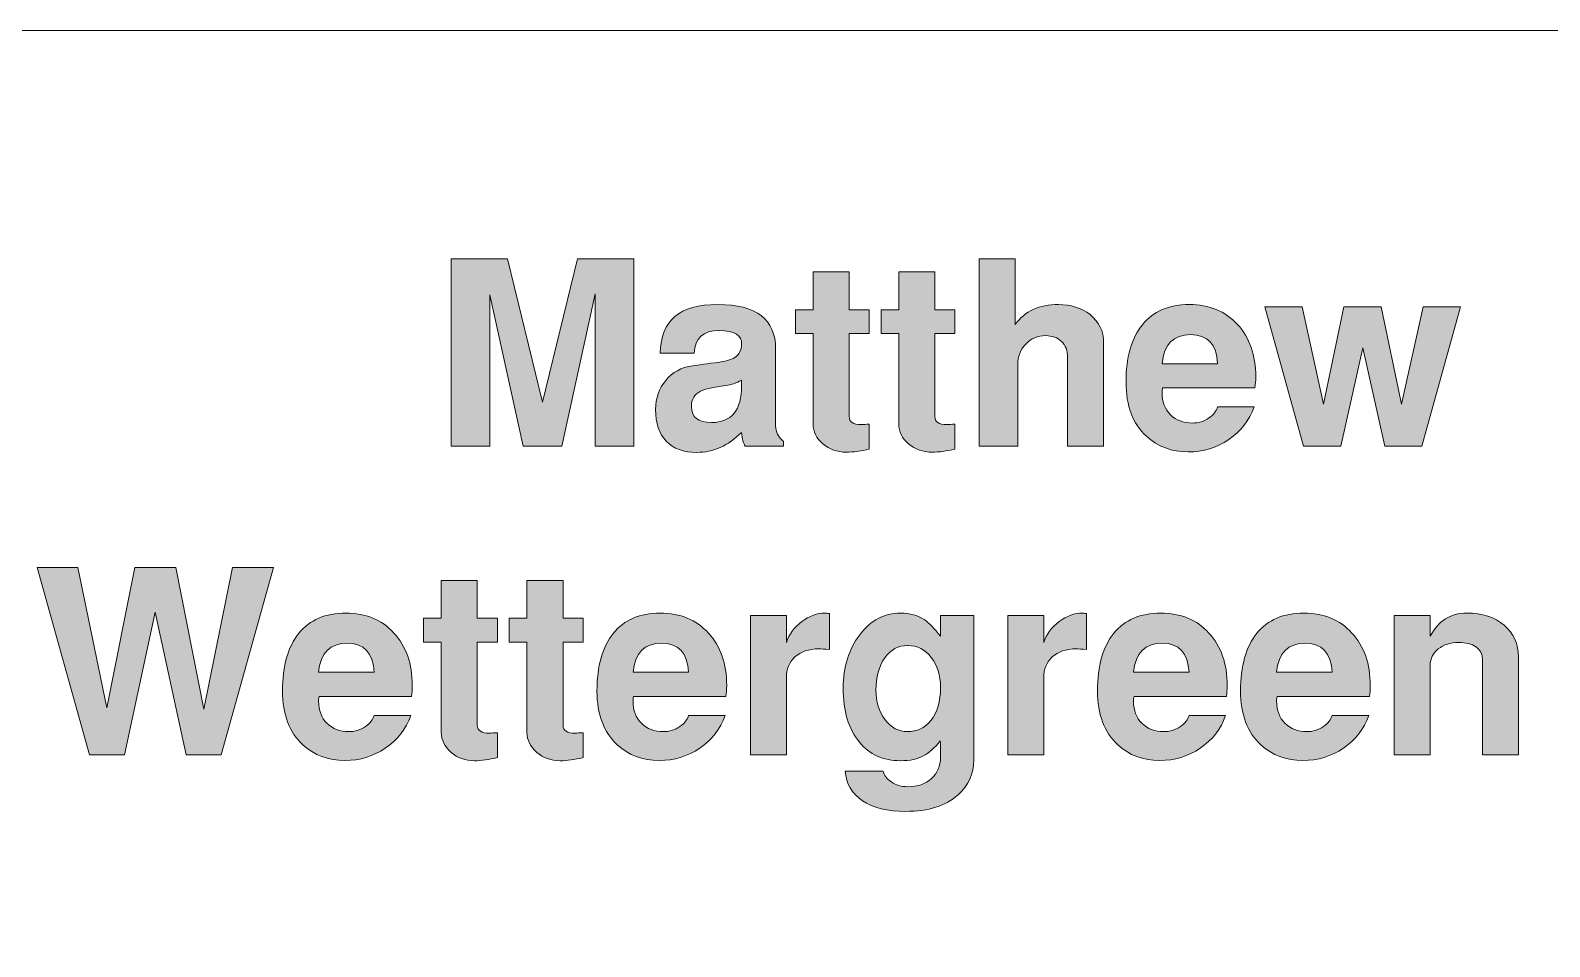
# Model space of a CAD drawing. Header units: inches. Extents: x 0.97 to 4.81, y -5.05 to -0.68.
# Drawn here: x 1.76 to 2.744, y -3.532 to -2.938 of the extents above; entities that cross this region are included whole.
import ezdxf

# ---------------------------------------------------------------- set-up
doc = ezdxf.new("R2010")
doc.units = ezdxf.units.IN
doc.header["$MEASUREMENT"] = 0
doc.layers.add('Layer 1', color=7, linetype='Continuous')

# ---------------------------------------------------------------- blocks, each defined once
blk = doc.blocks.new('block 12')
at = {"layer": 'Layer 1', "color": 7, "lineweight": 5, "true_color": 0xffffff}
blk.add_lwpolyline([(3.54949, -2.9378), (0.96949, -2.9378), (0.96949, -5.04891), (3.54949, -5.04891)], dxfattribs=at)
blk = doc.blocks.new('block 11')
at = {"layer": 'Layer 1'}
blk.add_blockref('block 12', (0, 0), dxfattribs=at)
blk = doc.blocks.new('block 17')
at = {"layer": 'Layer 1', "true_color": 0xed1f24}
h = blk.add_hatch(color=240, dxfattribs=at)
h.dxf.hatch_style = 2
h.paths.add_polyline_path([(2.15114, -3.20732), (2.12614, -3.20732), (2.12614, -3.10865), (2.10447, -3.20732), (2.07947, -3.20732), (2.0578, -3.10915), (2.0578, -3.20732), (2.0328, -3.20732), (2.0328, -3.08582), (2.06938, -3.08582), (2.09196, -3.17883), (2.11477, -3.08582), (2.15114, -3.08582)])
h = blk.add_hatch(color=240, dxfattribs=at)
h.dxf.hatch_style = 2
edge = h.paths.add_edge_path()
edge.add_spline(control_points=[(2.45546, -3.20732), (2.45546, -3.20732), (2.43213, -3.20732), (2.43213, -3.20732), (2.43213, -3.20732), (2.43213, -3.14969), (2.43213, -3.14969), (2.43213, -3.14534), (2.4308, -3.14191), (2.42813, -3.13941), (2.42546, -3.1369), (2.42207, -3.13565), (2.41796, -3.13565), (2.41274, -3.13565), (2.40841, -3.13746), (2.40497, -3.14108), (2.40152, -3.1447), (2.3998, -3.14924), (2.3998, -3.1547), (2.3998, -3.1547), (2.3998, -3.20732), (2.3998, -3.20732), (2.3998, -3.20732), (2.3748, -3.20732), (2.3748, -3.20732), (2.3748, -3.20732), (2.3748, -3.08582), (2.3748, -3.08582), (2.3748, -3.08582), (2.39813, -3.08582), (2.39813, -3.08582), (2.39813, -3.08582), (2.39813, -3.12832), (2.39813, -3.12832), (2.40447, -3.11976), (2.4138, -3.11549), (2.42613, -3.11549), (2.43424, -3.11549), (2.44107, -3.11765), (2.44663, -3.12198), (2.45252, -3.12665), (2.45546, -3.13276), (2.45546, -3.14031), (2.45546, -3.14031), (2.45546, -3.20732), (2.45546, -3.20732)], knot_values=[0, 0, 0, 0, 1, 1, 1, 2, 2, 2, 3, 3, 3, 4, 4, 4, 5, 5, 5, 6, 6, 6, 7, 7, 7, 8, 8, 8, 9, 9, 9, 10, 10, 10, 11, 11, 11, 12, 12, 12, 13, 13, 13, 14, 14, 14, 15, 15, 15, 15], degree=3, periodic=1)
h = blk.add_hatch(color=240, dxfattribs=at)
h.dxf.hatch_style = 2
edge = h.paths.add_edge_path()
edge.add_spline(control_points=[(2.30364, -3.20915), (2.29819, -3.21048), (2.29325, -3.21115), (2.2888, -3.21115), (2.28291, -3.21115), (2.27786, -3.20934), (2.27363, -3.20574), (2.26941, -3.20212), (2.2673, -3.19781), (2.2673, -3.19282), (2.2673, -3.19282), (2.2673, -3.13432), (2.2673, -3.13432), (2.2673, -3.13432), (2.25581, -3.13432), (2.25581, -3.13432), (2.25581, -3.13432), (2.25581, -3.11882), (2.25581, -3.11882), (2.25581, -3.11882), (2.2673, -3.11882), (2.2673, -3.11882), (2.2673, -3.11882), (2.2673, -3.09431), (2.2673, -3.09431), (2.2673, -3.09431), (2.29064, -3.09431), (2.29064, -3.09431), (2.29064, -3.09431), (2.29064, -3.11882), (2.29064, -3.11882), (2.29064, -3.11882), (2.30364, -3.11882), (2.30364, -3.11882), (2.30364, -3.11882), (2.30364, -3.13432), (2.30364, -3.13432), (2.30364, -3.13432), (2.29064, -3.13432), (2.29064, -3.13432), (2.29064, -3.13432), (2.29064, -3.18815), (2.29064, -3.18815), (2.29064, -3.1916), (2.29325, -3.19332), (2.29847, -3.19332), (2.29969, -3.1932), (2.30141, -3.19309), (2.30364, -3.19298), (2.30364, -3.19298), (2.30364, -3.20915), (2.30364, -3.20915)], knot_values=[0, 0, 0, 0, 1, 1, 1, 2, 2, 2, 3, 3, 3, 4, 4, 4, 5, 5, 5, 6, 6, 6, 7, 7, 7, 8, 8, 8, 9, 9, 9, 10, 10, 10, 11, 11, 11, 12, 12, 12, 13, 13, 13, 14, 14, 14, 15, 15, 15, 16, 16, 16, 17, 17, 17, 17], degree=3, periodic=1)
h = blk.add_hatch(color=240, dxfattribs=at)
h.dxf.hatch_style = 2
edge = h.paths.add_edge_path()
edge.add_spline(control_points=[(2.35913, -3.20915), (2.35369, -3.21048), (2.34874, -3.21115), (2.3443, -3.21115), (2.33841, -3.21115), (2.33335, -3.20934), (2.32913, -3.20574), (2.3249, -3.20212), (2.32279, -3.19781), (2.32279, -3.19282), (2.32279, -3.19282), (2.32279, -3.13432), (2.32279, -3.13432), (2.32279, -3.13432), (2.3113, -3.13432), (2.3113, -3.13432), (2.3113, -3.13432), (2.3113, -3.11882), (2.3113, -3.11882), (2.3113, -3.11882), (2.32279, -3.11882), (2.32279, -3.11882), (2.32279, -3.11882), (2.32279, -3.09431), (2.32279, -3.09431), (2.32279, -3.09431), (2.34613, -3.09431), (2.34613, -3.09431), (2.34613, -3.09431), (2.34613, -3.11882), (2.34613, -3.11882), (2.34613, -3.11882), (2.35913, -3.11882), (2.35913, -3.11882), (2.35913, -3.11882), (2.35913, -3.13432), (2.35913, -3.13432), (2.35913, -3.13432), (2.34613, -3.13432), (2.34613, -3.13432), (2.34613, -3.13432), (2.34613, -3.18815), (2.34613, -3.18815), (2.34613, -3.1916), (2.34874, -3.19332), (2.35396, -3.19332), (2.35518, -3.1932), (2.35691, -3.19309), (2.35913, -3.19298), (2.35913, -3.19298), (2.35913, -3.20915), (2.35913, -3.20915)], knot_values=[0, 0, 0, 0, 1, 1, 1, 2, 2, 2, 3, 3, 3, 4, 4, 4, 5, 5, 5, 6, 6, 6, 7, 7, 7, 8, 8, 8, 9, 9, 9, 10, 10, 10, 11, 11, 11, 12, 12, 12, 13, 13, 13, 14, 14, 14, 15, 15, 15, 16, 16, 16, 17, 17, 17, 17], degree=3, periodic=1)
h = blk.add_hatch(color=240, dxfattribs=at)
h.dxf.hatch_style = 2
edge = h.paths.add_edge_path()
edge.add_spline(control_points=[(2.24814, -3.20732), (2.24814, -3.20732), (2.22331, -3.20732), (2.22331, -3.20732), (2.2222, -3.20554), (2.22136, -3.2026), (2.2208, -3.19848), (2.21225, -3.20704), (2.20264, -3.21132), (2.19197, -3.21132), (2.1833, -3.21132), (2.17669, -3.2089), (2.17214, -3.20407), (2.16758, -3.19923), (2.1653, -3.19238), (2.1653, -3.18349), (2.1653, -3.17615), (2.16747, -3.16987), (2.17181, -3.16465), (2.17614, -3.15943), (2.18197, -3.15626), (2.1893, -3.15515), (2.19275, -3.1547), (2.19858, -3.15393), (2.20681, -3.15282), (2.21169, -3.15204), (2.21522, -3.15084), (2.21739, -3.14923), (2.21956, -3.14762), (2.22074, -3.14504), (2.22097, -3.14148), (2.22131, -3.13538), (2.21647, -3.13232), (2.20647, -3.13232), (2.19602, -3.13232), (2.19064, -3.13721), (2.19031, -3.14698), (2.19031, -3.14698), (2.16814, -3.14698), (2.16814, -3.14698), (2.16858, -3.13632), (2.17177, -3.1284), (2.17772, -3.12323), (2.18366, -3.11807), (2.19297, -3.11549), (2.20564, -3.11549), (2.23052, -3.11549), (2.24297, -3.12509), (2.24297, -3.14431), (2.24297, -3.14431), (2.24297, -3.19415), (2.24297, -3.19415), (2.24297, -3.19804), (2.24469, -3.20143), (2.24814, -3.20432), (2.24814, -3.20432), (2.24814, -3.20732), (2.24814, -3.20732)], knot_values=[0, 0, 0, 0, 1, 1, 1, 2, 2, 2, 3, 3, 3, 4, 4, 4, 5, 5, 5, 6, 6, 6, 7, 7, 7, 8, 8, 8, 9, 9, 9, 10, 10, 10, 11, 11, 11, 12, 12, 12, 13, 13, 13, 14, 14, 14, 15, 15, 15, 16, 16, 16, 17, 17, 17, 18, 18, 18, 19, 19, 19, 19], degree=3, periodic=1)
edge = h.paths.add_edge_path()
edge.add_spline(control_points=[(2.22097, -3.16798), (2.22097, -3.16798), (2.22097, -3.16448), (2.22097, -3.16448), (2.21762, -3.16638), (2.21421, -3.16754), (2.21075, -3.16798), (2.2026, -3.16899), (2.19713, -3.17021), (2.19434, -3.17165), (2.19042, -3.17354), (2.18847, -3.17687), (2.18847, -3.18165), (2.18847, -3.18854), (2.19277, -3.19198), (2.20137, -3.19198), (2.21444, -3.19198), (2.22097, -3.18398), (2.22097, -3.16798)], knot_values=[0, 0, 0, 0, 1, 1, 1, 2, 2, 2, 3, 3, 3, 4, 4, 4, 5, 5, 5, 6, 6, 6, 6], degree=3, periodic=1)
h = blk.add_hatch(color=240, dxfattribs=at)
h.dxf.hatch_style = 2
edge = h.paths.add_edge_path()
edge.add_spline(control_points=[(2.55397, -3.16231), (2.55397, -3.16498), (2.5538, -3.16737), (2.55347, -3.16948), (2.55347, -3.16948), (2.49363, -3.16948), (2.49363, -3.16948), (2.49341, -3.17015), (2.4933, -3.1712), (2.4933, -3.17265), (2.4933, -3.17854), (2.49512, -3.18329), (2.49875, -3.1869), (2.50238, -3.19051), (2.50711, -3.19231), (2.51295, -3.19231), (2.51681, -3.19231), (2.52038, -3.19121), (2.52368, -3.18899), (2.52666, -3.18688), (2.52853, -3.18448), (2.5293, -3.18182), (2.5293, -3.18182), (2.55296, -3.18182), (2.55296, -3.18182), (2.54985, -3.19059), (2.54438, -3.19765), (2.53655, -3.20298), (2.52871, -3.20831), (2.51997, -3.21098), (2.5103, -3.21098), (2.49952, -3.21098), (2.49046, -3.20759), (2.48313, -3.20082), (2.47435, -3.19271), (2.46996, -3.1811), (2.46996, -3.16598), (2.46996, -3.14976), (2.47349, -3.13729), (2.48055, -3.12857), (2.4876, -3.11985), (2.49774, -3.11549), (2.51097, -3.11549), (2.52385, -3.11549), (2.53424, -3.11979), (2.54213, -3.1284), (2.55002, -3.13701), (2.55397, -3.14832), (2.55397, -3.16231)], knot_values=[0, 0, 0, 0, 1, 1, 1, 2, 2, 2, 3, 3, 3, 4, 4, 4, 5, 5, 5, 6, 6, 6, 7, 7, 7, 8, 8, 8, 9, 9, 9, 10, 10, 10, 11, 11, 11, 12, 12, 12, 13, 13, 13, 14, 14, 14, 15, 15, 15, 16, 16, 16, 16], degree=3, periodic=1)
edge = h.paths.add_edge_path()
edge.add_spline(control_points=[(2.5293, -3.15382), (2.52863, -3.14126), (2.52279, -3.13498), (2.51181, -3.13498), (2.5007, -3.13498), (2.49453, -3.14126), (2.4933, -3.15382), (2.4933, -3.15382), (2.5293, -3.15382), (2.5293, -3.15382)], knot_values=[0, 0, 0, 0, 1, 1, 1, 2, 2, 2, 3, 3, 3, 3], degree=3, periodic=1)
h = blk.add_hatch(color=240, dxfattribs=at)
h.dxf.hatch_style = 2
h.paths.add_polyline_path([(2.68663, -3.11698), (2.66148, -3.20732), (2.63749, -3.20732), (2.6233, -3.14351), (2.60898, -3.20732), (2.58497, -3.20732), (2.55979, -3.11698), (2.58396, -3.11698), (2.59796, -3.18015), (2.61112, -3.11698), (2.63529, -3.11698), (2.64846, -3.17999), (2.66246, -3.11698)])
h = blk.add_hatch(color=240, dxfattribs=at)
h.dxf.hatch_style = 2
h.paths.add_polyline_path([(1.91781, -3.28581), (1.8838, -3.40731), (1.86131, -3.40731), (1.8412, -3.31491), (1.82122, -3.40731), (1.79869, -3.40731), (1.76463, -3.28581), (1.79114, -3.28581), (1.80981, -3.37682), (1.82798, -3.28581), (1.85447, -3.28581), (1.87264, -3.37781), (1.8913, -3.28581)])
h = blk.add_hatch(color=240, dxfattribs=at)
h.dxf.hatch_style = 2
edge = h.paths.add_edge_path()
edge.add_spline(control_points=[(2.06281, -3.40915), (2.05736, -3.41048), (2.05242, -3.41115), (2.04797, -3.41115), (2.04208, -3.41115), (2.03703, -3.40934), (2.0328, -3.40573), (2.02858, -3.40212), (2.02647, -3.39781), (2.02647, -3.39282), (2.02647, -3.39282), (2.02647, -3.33432), (2.02647, -3.33432), (2.02647, -3.33432), (2.01497, -3.33432), (2.01497, -3.33432), (2.01497, -3.33432), (2.01497, -3.31881), (2.01497, -3.31881), (2.01497, -3.31881), (2.02647, -3.31881), (2.02647, -3.31881), (2.02647, -3.31881), (2.02647, -3.29431), (2.02647, -3.29431), (2.02647, -3.29431), (2.0498, -3.29431), (2.0498, -3.29431), (2.0498, -3.29431), (2.0498, -3.31881), (2.0498, -3.31881), (2.0498, -3.31881), (2.06281, -3.31881), (2.06281, -3.31881), (2.06281, -3.31881), (2.06281, -3.33432), (2.06281, -3.33432), (2.06281, -3.33432), (2.0498, -3.33432), (2.0498, -3.33432), (2.0498, -3.33432), (2.0498, -3.38815), (2.0498, -3.38815), (2.0498, -3.39159), (2.05242, -3.39332), (2.05764, -3.39332), (2.05886, -3.3932), (2.06058, -3.39309), (2.06281, -3.39298), (2.06281, -3.39298), (2.06281, -3.40915), (2.06281, -3.40915)], knot_values=[0, 0, 0, 0, 1, 1, 1, 2, 2, 2, 3, 3, 3, 4, 4, 4, 5, 5, 5, 6, 6, 6, 7, 7, 7, 8, 8, 8, 9, 9, 9, 10, 10, 10, 11, 11, 11, 12, 12, 12, 13, 13, 13, 14, 14, 14, 15, 15, 15, 16, 16, 16, 17, 17, 17, 17], degree=3, periodic=1)
h = blk.add_hatch(color=240, dxfattribs=at)
h.dxf.hatch_style = 2
edge = h.paths.add_edge_path()
edge.add_spline(control_points=[(2.1183, -3.40915), (2.11285, -3.41048), (2.10791, -3.41115), (2.10347, -3.41115), (2.09757, -3.41115), (2.09252, -3.40934), (2.0883, -3.40573), (2.08407, -3.40212), (2.08196, -3.39781), (2.08196, -3.39282), (2.08196, -3.39282), (2.08196, -3.33432), (2.08196, -3.33432), (2.08196, -3.33432), (2.07047, -3.33432), (2.07047, -3.33432), (2.07047, -3.33432), (2.07047, -3.31881), (2.07047, -3.31881), (2.07047, -3.31881), (2.08196, -3.31881), (2.08196, -3.31881), (2.08196, -3.31881), (2.08196, -3.29431), (2.08196, -3.29431), (2.08196, -3.29431), (2.1053, -3.29431), (2.1053, -3.29431), (2.1053, -3.29431), (2.1053, -3.31881), (2.1053, -3.31881), (2.1053, -3.31881), (2.1183, -3.31881), (2.1183, -3.31881), (2.1183, -3.31881), (2.1183, -3.33432), (2.1183, -3.33432), (2.1183, -3.33432), (2.1053, -3.33432), (2.1053, -3.33432), (2.1053, -3.33432), (2.1053, -3.38815), (2.1053, -3.38815), (2.1053, -3.39159), (2.10791, -3.39332), (2.11313, -3.39332), (2.11435, -3.3932), (2.11608, -3.39309), (2.1183, -3.39298), (2.1183, -3.39298), (2.1183, -3.40915), (2.1183, -3.40915)], knot_values=[0, 0, 0, 0, 1, 1, 1, 2, 2, 2, 3, 3, 3, 4, 4, 4, 5, 5, 5, 6, 6, 6, 7, 7, 7, 8, 8, 8, 9, 9, 9, 10, 10, 10, 11, 11, 11, 12, 12, 12, 13, 13, 13, 14, 14, 14, 15, 15, 15, 16, 16, 16, 17, 17, 17, 17], degree=3, periodic=1)
h = blk.add_hatch(color=240, dxfattribs=at)
h.dxf.hatch_style = 2
edge = h.paths.add_edge_path()
edge.add_spline(control_points=[(2.00764, -3.36231), (2.00764, -3.36498), (2.00747, -3.36737), (2.00713, -3.36948), (2.00713, -3.36948), (1.9473, -3.36948), (1.9473, -3.36948), (1.94708, -3.37015), (1.94697, -3.3712), (1.94697, -3.37265), (1.94697, -3.37854), (1.94878, -3.38329), (1.95241, -3.3869), (1.95605, -3.39051), (1.96078, -3.39231), (1.96662, -3.39231), (1.97047, -3.39231), (1.97405, -3.39121), (1.97735, -3.38898), (1.98033, -3.38687), (1.9822, -3.38448), (1.98296, -3.38182), (1.98296, -3.38182), (2.00663, -3.38182), (2.00663, -3.38182), (2.00352, -3.39059), (1.99805, -3.39765), (1.99021, -3.40298), (1.98238, -3.40831), (1.97363, -3.41098), (1.96397, -3.41098), (1.95319, -3.41098), (1.94413, -3.40759), (1.9368, -3.40082), (1.92802, -3.39271), (1.92363, -3.3811), (1.92363, -3.36598), (1.92363, -3.34976), (1.92716, -3.33729), (1.93422, -3.32857), (1.94127, -3.31984), (1.95141, -3.31548), (1.96463, -3.31548), (1.97752, -3.31548), (1.98791, -3.31979), (1.9958, -3.3284), (2.00369, -3.33701), (2.00764, -3.34831), (2.00764, -3.36231)], knot_values=[0, 0, 0, 0, 1, 1, 1, 2, 2, 2, 3, 3, 3, 4, 4, 4, 5, 5, 5, 6, 6, 6, 7, 7, 7, 8, 8, 8, 9, 9, 9, 10, 10, 10, 11, 11, 11, 12, 12, 12, 13, 13, 13, 14, 14, 14, 15, 15, 15, 16, 16, 16, 16], degree=3, periodic=1)
edge = h.paths.add_edge_path()
edge.add_spline(control_points=[(1.98296, -3.35381), (1.98229, -3.34126), (1.97646, -3.33498), (1.96547, -3.33498), (1.95437, -3.33498), (1.9482, -3.34126), (1.94697, -3.35381), (1.94697, -3.35381), (1.98296, -3.35381), (1.98296, -3.35381)], knot_values=[0, 0, 0, 0, 1, 1, 1, 2, 2, 2, 3, 3, 3, 3], degree=3, periodic=1)
h = blk.add_hatch(color=240, dxfattribs=at)
h.dxf.hatch_style = 2
edge = h.paths.add_edge_path()
edge.add_spline(control_points=[(2.2113, -3.36231), (2.2113, -3.36498), (2.21113, -3.36737), (2.2108, -3.36948), (2.2108, -3.36948), (2.15097, -3.36948), (2.15097, -3.36948), (2.15074, -3.37015), (2.15063, -3.3712), (2.15063, -3.37265), (2.15063, -3.37854), (2.15245, -3.38329), (2.15608, -3.3869), (2.15972, -3.39051), (2.16445, -3.39231), (2.17029, -3.39231), (2.17414, -3.39231), (2.17771, -3.39121), (2.18102, -3.38898), (2.18399, -3.38687), (2.18587, -3.38448), (2.18663, -3.38182), (2.18663, -3.38182), (2.2103, -3.38182), (2.2103, -3.38182), (2.20719, -3.39059), (2.20171, -3.39765), (2.19388, -3.40298), (2.18605, -3.40831), (2.1773, -3.41098), (2.16764, -3.41098), (2.15685, -3.41098), (2.1478, -3.40759), (2.14047, -3.40082), (2.13169, -3.39271), (2.1273, -3.3811), (2.1273, -3.36598), (2.1273, -3.34976), (2.13083, -3.33729), (2.13789, -3.32857), (2.14494, -3.31984), (2.15508, -3.31548), (2.1683, -3.31548), (2.18119, -3.31548), (2.19158, -3.31979), (2.19947, -3.3284), (2.20736, -3.33701), (2.2113, -3.34831), (2.2113, -3.36231)], knot_values=[0, 0, 0, 0, 1, 1, 1, 2, 2, 2, 3, 3, 3, 4, 4, 4, 5, 5, 5, 6, 6, 6, 7, 7, 7, 8, 8, 8, 9, 9, 9, 10, 10, 10, 11, 11, 11, 12, 12, 12, 13, 13, 13, 14, 14, 14, 15, 15, 15, 16, 16, 16, 16], degree=3, periodic=1)
edge = h.paths.add_edge_path()
edge.add_spline(control_points=[(2.18663, -3.35381), (2.18596, -3.34126), (2.18013, -3.33498), (2.16914, -3.33498), (2.15803, -3.33498), (2.15187, -3.34126), (2.15063, -3.35381), (2.15063, -3.35381), (2.18663, -3.35381), (2.18663, -3.35381)], knot_values=[0, 0, 0, 0, 1, 1, 1, 2, 2, 2, 3, 3, 3, 3], degree=3, periodic=1)
h = blk.add_hatch(color=240, dxfattribs=at)
h.dxf.hatch_style = 2
edge = h.paths.add_edge_path()
edge.add_spline(control_points=[(2.2778, -3.33915), (2.27469, -3.33881), (2.27241, -3.33865), (2.27097, -3.33865), (2.26441, -3.33865), (2.25927, -3.3404), (2.25555, -3.3439), (2.25182, -3.3474), (2.24997, -3.35181), (2.24997, -3.35715), (2.24997, -3.35715), (2.24997, -3.40731), (2.24997, -3.40731), (2.24997, -3.40731), (2.22663, -3.40731), (2.22663, -3.40731), (2.22663, -3.40731), (2.22663, -3.31698), (2.22663, -3.31698), (2.22663, -3.31698), (2.24997, -3.31698), (2.24997, -3.31698), (2.24997, -3.31698), (2.24997, -3.33448), (2.24997, -3.33448), (2.25163, -3.32915), (2.25496, -3.32465), (2.25996, -3.32098), (2.26497, -3.31731), (2.26997, -3.31548), (2.27496, -3.31548), (2.27552, -3.31548), (2.27647, -3.31559), (2.2778, -3.31582), (2.2778, -3.31582), (2.2778, -3.33915), (2.2778, -3.33915)], knot_values=[0, 0, 0, 0, 1, 1, 1, 2, 2, 2, 3, 3, 3, 4, 4, 4, 5, 5, 5, 6, 6, 6, 7, 7, 7, 8, 8, 8, 9, 9, 9, 10, 10, 10, 11, 11, 11, 12, 12, 12, 12], degree=3, periodic=1)
h = blk.add_hatch(color=240, dxfattribs=at)
h.dxf.hatch_style = 2
edge = h.paths.add_edge_path()
edge.add_spline(control_points=[(2.3713, -3.41065), (2.3713, -3.41965), (2.36791, -3.42721), (2.36113, -3.43332), (2.35324, -3.44042), (2.34197, -3.44398), (2.3273, -3.44398), (2.31541, -3.44398), (2.30605, -3.44167), (2.29921, -3.43707), (2.29238, -3.43245), (2.28869, -3.42604), (2.28813, -3.41781), (2.28813, -3.41781), (2.31259, -3.41781), (2.31259, -3.41781), (2.31316, -3.42048), (2.31494, -3.42284), (2.31796, -3.4249), (2.32098, -3.42695), (2.32455, -3.42798), (2.32868, -3.42798), (2.33494, -3.42798), (2.34002, -3.42623), (2.34393, -3.42273), (2.34785, -3.41923), (2.3498, -3.41459), (2.3498, -3.40881), (2.3498, -3.40281), (2.34974, -3.39931), (2.34963, -3.39832), (2.34595, -3.40287), (2.34242, -3.40604), (2.33908, -3.40782), (2.33506, -3.41003), (2.32997, -3.41115), (2.32383, -3.41115), (2.31266, -3.41115), (2.30377, -3.40709), (2.29719, -3.39898), (2.29026, -3.39054), (2.2868, -3.37893), (2.2868, -3.36415), (2.2868, -3.35037), (2.29037, -3.33881), (2.29752, -3.32948), (2.30467, -3.32015), (2.3135, -3.31548), (2.32399, -3.31548), (2.32992, -3.31548), (2.335, -3.31687), (2.33925, -3.31965), (2.34237, -3.32176), (2.34589, -3.32537), (2.3498, -3.33048), (2.3498, -3.33048), (2.3498, -3.31698), (2.3498, -3.31698), (2.3498, -3.31698), (2.3713, -3.31698), (2.3713, -3.31698), (2.3713, -3.31698), (2.3713, -3.41065), (2.3713, -3.41065)], knot_values=[0, 0, 0, 0, 1, 1, 1, 2, 2, 2, 3, 3, 3, 4, 4, 4, 5, 5, 5, 6, 6, 6, 7, 7, 7, 8, 8, 8, 9, 9, 9, 10, 10, 10, 11, 11, 11, 12, 12, 12, 13, 13, 13, 14, 14, 14, 15, 15, 15, 16, 16, 16, 17, 17, 17, 18, 18, 18, 19, 19, 19, 20, 20, 20, 21, 21, 21, 21], degree=3, periodic=1)
edge = h.paths.add_edge_path()
edge.add_spline(control_points=[(2.3498, -3.36348), (2.3498, -3.35571), (2.3478, -3.34926), (2.3438, -3.34415), (2.3398, -3.33904), (2.33474, -3.33648), (2.32863, -3.33648), (2.32241, -3.33648), (2.31741, -3.33918), (2.31363, -3.34456), (2.30986, -3.34996), (2.30796, -3.35687), (2.30796, -3.36532), (2.30796, -3.37298), (2.30994, -3.3794), (2.31388, -3.38456), (2.31782, -3.38973), (2.32263, -3.39231), (2.3283, -3.39231), (2.33452, -3.39231), (2.33957, -3.38993), (2.34347, -3.38515), (2.34768, -3.37992), (2.3498, -3.37271), (2.3498, -3.36348)], knot_values=[0, 0, 0, 0, 1, 1, 1, 2, 2, 2, 3, 3, 3, 4, 4, 4, 5, 5, 5, 6, 6, 6, 7, 7, 7, 8, 8, 8, 8], degree=3, periodic=1)
h = blk.add_hatch(color=240, dxfattribs=at)
h.dxf.hatch_style = 2
edge = h.paths.add_edge_path()
edge.add_spline(control_points=[(2.44446, -3.33915), (2.44135, -3.33881), (2.43907, -3.33865), (2.43764, -3.33865), (2.43108, -3.33865), (2.42594, -3.3404), (2.42221, -3.3439), (2.41849, -3.3474), (2.41663, -3.35181), (2.41663, -3.35715), (2.41663, -3.35715), (2.41663, -3.40731), (2.41663, -3.40731), (2.41663, -3.40731), (2.3933, -3.40731), (2.3933, -3.40731), (2.3933, -3.40731), (2.3933, -3.31698), (2.3933, -3.31698), (2.3933, -3.31698), (2.41663, -3.31698), (2.41663, -3.31698), (2.41663, -3.31698), (2.41663, -3.33448), (2.41663, -3.33448), (2.4183, -3.32915), (2.42163, -3.32465), (2.42663, -3.32098), (2.43163, -3.31731), (2.43663, -3.31548), (2.44163, -3.31548), (2.44219, -3.31548), (2.44314, -3.31559), (2.44446, -3.31582), (2.44446, -3.31582), (2.44446, -3.33915), (2.44446, -3.33915)], knot_values=[0, 0, 0, 0, 1, 1, 1, 2, 2, 2, 3, 3, 3, 4, 4, 4, 5, 5, 5, 6, 6, 6, 7, 7, 7, 8, 8, 8, 9, 9, 9, 10, 10, 10, 11, 11, 11, 12, 12, 12, 12], degree=3, periodic=1)
h = blk.add_hatch(color=240, dxfattribs=at)
h.dxf.hatch_style = 2
edge = h.paths.add_edge_path()
edge.add_spline(control_points=[(2.53547, -3.36231), (2.53547, -3.36498), (2.5353, -3.36737), (2.53497, -3.36948), (2.53497, -3.36948), (2.47513, -3.36948), (2.47513, -3.36948), (2.47491, -3.37015), (2.4748, -3.3712), (2.4748, -3.37265), (2.4748, -3.37854), (2.47662, -3.38329), (2.48024, -3.3869), (2.48388, -3.39051), (2.48861, -3.39231), (2.49445, -3.39231), (2.4983, -3.39231), (2.50188, -3.39121), (2.50518, -3.38898), (2.50816, -3.38687), (2.51003, -3.38448), (2.5108, -3.38182), (2.5108, -3.38182), (2.53446, -3.38182), (2.53446, -3.38182), (2.53135, -3.39059), (2.52588, -3.39765), (2.51805, -3.40298), (2.51021, -3.40831), (2.50146, -3.41098), (2.4918, -3.41098), (2.48102, -3.41098), (2.47196, -3.40759), (2.46463, -3.40082), (2.45585, -3.39271), (2.45146, -3.3811), (2.45146, -3.36598), (2.45146, -3.34976), (2.45499, -3.33729), (2.46205, -3.32857), (2.4691, -3.31984), (2.47924, -3.31548), (2.49247, -3.31548), (2.50535, -3.31548), (2.51574, -3.31979), (2.52363, -3.3284), (2.53152, -3.33701), (2.53547, -3.34831), (2.53547, -3.36231)], knot_values=[0, 0, 0, 0, 1, 1, 1, 2, 2, 2, 3, 3, 3, 4, 4, 4, 5, 5, 5, 6, 6, 6, 7, 7, 7, 8, 8, 8, 9, 9, 9, 10, 10, 10, 11, 11, 11, 12, 12, 12, 13, 13, 13, 14, 14, 14, 15, 15, 15, 16, 16, 16, 16], degree=3, periodic=1)
edge = h.paths.add_edge_path()
edge.add_spline(control_points=[(2.5108, -3.35381), (2.51013, -3.34126), (2.50429, -3.33498), (2.49331, -3.33498), (2.4822, -3.33498), (2.47603, -3.34126), (2.4748, -3.35381), (2.4748, -3.35381), (2.5108, -3.35381), (2.5108, -3.35381)], knot_values=[0, 0, 0, 0, 1, 1, 1, 2, 2, 2, 3, 3, 3, 3], degree=3, periodic=1)
h = blk.add_hatch(color=240, dxfattribs=at)
h.dxf.hatch_style = 2
edge = h.paths.add_edge_path()
edge.add_spline(control_points=[(2.62813, -3.36231), (2.62813, -3.36498), (2.62796, -3.36737), (2.62763, -3.36948), (2.62763, -3.36948), (2.5678, -3.36948), (2.5678, -3.36948), (2.56757, -3.37015), (2.56746, -3.3712), (2.56746, -3.37265), (2.56746, -3.37854), (2.56928, -3.38329), (2.57291, -3.3869), (2.57654, -3.39051), (2.58128, -3.39231), (2.58712, -3.39231), (2.59097, -3.39231), (2.59454, -3.39121), (2.59785, -3.38898), (2.60082, -3.38687), (2.6027, -3.38448), (2.60346, -3.38182), (2.60346, -3.38182), (2.62713, -3.38182), (2.62713, -3.38182), (2.62402, -3.39059), (2.61854, -3.39765), (2.61071, -3.40298), (2.60288, -3.40831), (2.59413, -3.41098), (2.58447, -3.41098), (2.57368, -3.41098), (2.56463, -3.40759), (2.5573, -3.40082), (2.54852, -3.39271), (2.54413, -3.3811), (2.54413, -3.36598), (2.54413, -3.34976), (2.54765, -3.33729), (2.55471, -3.32857), (2.56177, -3.31984), (2.57191, -3.31548), (2.58513, -3.31548), (2.59802, -3.31548), (2.60841, -3.31979), (2.6163, -3.3284), (2.62419, -3.33701), (2.62813, -3.34831), (2.62813, -3.36231)], knot_values=[0, 0, 0, 0, 1, 1, 1, 2, 2, 2, 3, 3, 3, 4, 4, 4, 5, 5, 5, 6, 6, 6, 7, 7, 7, 8, 8, 8, 9, 9, 9, 10, 10, 10, 11, 11, 11, 12, 12, 12, 13, 13, 13, 14, 14, 14, 15, 15, 15, 16, 16, 16, 16], degree=3, periodic=1)
edge = h.paths.add_edge_path()
edge.add_spline(control_points=[(2.60346, -3.35381), (2.60279, -3.34126), (2.59696, -3.33498), (2.58597, -3.33498), (2.57486, -3.33498), (2.5687, -3.34126), (2.56746, -3.35381), (2.56746, -3.35381), (2.60346, -3.35381), (2.60346, -3.35381)], knot_values=[0, 0, 0, 0, 1, 1, 1, 2, 2, 2, 3, 3, 3, 3], degree=3, periodic=1)
h = blk.add_hatch(color=240, dxfattribs=at)
h.dxf.hatch_style = 2
edge = h.paths.add_edge_path()
edge.add_spline(control_points=[(2.72413, -3.40731), (2.72413, -3.40731), (2.70079, -3.40731), (2.70079, -3.40731), (2.70079, -3.40731), (2.70079, -3.34532), (2.70079, -3.34532), (2.70079, -3.34198), (2.6994, -3.33934), (2.69663, -3.3374), (2.69385, -3.33546), (2.69007, -3.33448), (2.6853, -3.33448), (2.68007, -3.33448), (2.67571, -3.33587), (2.67221, -3.33865), (2.66871, -3.34142), (2.66697, -3.34493), (2.66697, -3.34915), (2.66697, -3.34915), (2.66697, -3.40731), (2.66697, -3.40731), (2.66697, -3.40731), (2.64363, -3.40731), (2.64363, -3.40731), (2.64363, -3.40731), (2.64363, -3.31698), (2.64363, -3.31698), (2.64363, -3.31698), (2.66697, -3.31698), (2.66697, -3.31698), (2.66697, -3.31698), (2.66697, -3.33048), (2.66697, -3.33048), (2.67218, -3.32048), (2.68007, -3.31548), (2.69063, -3.31548), (2.70074, -3.31548), (2.70885, -3.31809), (2.71496, -3.32332), (2.72107, -3.32854), (2.72413, -3.33543), (2.72413, -3.34398), (2.72413, -3.34398), (2.72413, -3.40731), (2.72413, -3.40731)], knot_values=[0, 0, 0, 0, 1, 1, 1, 2, 2, 2, 3, 3, 3, 4, 4, 4, 5, 5, 5, 6, 6, 6, 7, 7, 7, 8, 8, 8, 9, 9, 9, 10, 10, 10, 11, 11, 11, 12, 12, 12, 13, 13, 13, 14, 14, 14, 15, 15, 15, 15], degree=3, periodic=1)
at = {"layer": 'Layer 1', "lineweight": 0}
for points in [[(2.15114, -3.20732), (2.12614, -3.20732), (2.12614, -3.10865), (2.10447, -3.20732), (2.07947, -3.20732), (2.0578, -3.10915), (2.0578, -3.20732), (2.0328, -3.20732), (2.0328, -3.08582), (2.06938, -3.08582), (2.09196, -3.17883), (2.11477, -3.08582), (2.15114, -3.08582), (2.15114, -3.20732)], [(2.68663, -3.11698), (2.66148, -3.20732), (2.63749, -3.20732), (2.6233, -3.14351), (2.60898, -3.20732), (2.58497, -3.20732), (2.55979, -3.11698), (2.58396, -3.11698), (2.59796, -3.18015), (2.61112, -3.11698), (2.63529, -3.11698), (2.64846, -3.17999), (2.66246, -3.11698), (2.68663, -3.11698)], [(1.91781, -3.28581), (1.8838, -3.40731), (1.86131, -3.40731), (1.8412, -3.31491), (1.82122, -3.40731), (1.79869, -3.40731), (1.76463, -3.28581), (1.79114, -3.28581), (1.80981, -3.37682), (1.82798, -3.28581), (1.85447, -3.28581), (1.87264, -3.37781), (1.8913, -3.28581), (1.91781, -3.28581)]]:
    blk.add_lwpolyline(points, dxfattribs=at)
for points, knots in [([(2.45546, -3.20732), (2.45546, -3.20732), (2.43213, -3.20732), (2.43213, -3.20732), (2.43213, -3.20732), (2.43213, -3.14969), (2.43213, -3.14969), (2.43213, -3.14534), (2.4308, -3.14191), (2.42813, -3.13941), (2.42546, -3.1369), (2.42207, -3.13565), (2.41796, -3.13565), (2.41274, -3.13565), (2.40841, -3.13746), (2.40497, -3.14108), (2.40152, -3.1447), (2.3998, -3.14924), (2.3998, -3.1547), (2.3998, -3.1547), (2.3998, -3.20732), (2.3998, -3.20732), (2.3998, -3.20732), (2.3748, -3.20732), (2.3748, -3.20732), (2.3748, -3.20732), (2.3748, -3.08582), (2.3748, -3.08582), (2.3748, -3.08582), (2.39813, -3.08582), (2.39813, -3.08582), (2.39813, -3.08582), (2.39813, -3.12832), (2.39813, -3.12832), (2.40447, -3.11976), (2.4138, -3.11549), (2.42613, -3.11549), (2.43424, -3.11549), (2.44107, -3.11765), (2.44663, -3.12198), (2.45252, -3.12665), (2.45546, -3.13276), (2.45546, -3.14031), (2.45546, -3.14031), (2.45546, -3.20732), (2.45546, -3.20732)], [0, 0, 0, 0, 1, 1, 1, 2, 2, 2, 3, 3, 3, 4, 4, 4, 5, 5, 5, 6, 6, 6, 7, 7, 7, 8, 8, 8, 9, 9, 9, 10, 10, 10, 11, 11, 11, 12, 12, 12, 13, 13, 13, 14, 14, 14, 15, 15, 15, 15]), ([(2.30364, -3.20915), (2.29819, -3.21048), (2.29325, -3.21115), (2.2888, -3.21115), (2.28291, -3.21115), (2.27786, -3.20934), (2.27363, -3.20574), (2.26941, -3.20212), (2.2673, -3.19781), (2.2673, -3.19282), (2.2673, -3.19282), (2.2673, -3.13432), (2.2673, -3.13432), (2.2673, -3.13432), (2.25581, -3.13432), (2.25581, -3.13432), (2.25581, -3.13432), (2.25581, -3.11882), (2.25581, -3.11882), (2.25581, -3.11882), (2.2673, -3.11882), (2.2673, -3.11882), (2.2673, -3.11882), (2.2673, -3.09431), (2.2673, -3.09431), (2.2673, -3.09431), (2.29064, -3.09431), (2.29064, -3.09431), (2.29064, -3.09431), (2.29064, -3.11882), (2.29064, -3.11882), (2.29064, -3.11882), (2.30364, -3.11882), (2.30364, -3.11882), (2.30364, -3.11882), (2.30364, -3.13432), (2.30364, -3.13432), (2.30364, -3.13432), (2.29064, -3.13432), (2.29064, -3.13432), (2.29064, -3.13432), (2.29064, -3.18815), (2.29064, -3.18815), (2.29064, -3.1916), (2.29325, -3.19332), (2.29847, -3.19332), (2.29969, -3.1932), (2.30141, -3.19309), (2.30364, -3.19298), (2.30364, -3.19298), (2.30364, -3.20915), (2.30364, -3.20915)], [0, 0, 0, 0, 1, 1, 1, 2, 2, 2, 3, 3, 3, 4, 4, 4, 5, 5, 5, 6, 6, 6, 7, 7, 7, 8, 8, 8, 9, 9, 9, 10, 10, 10, 11, 11, 11, 12, 12, 12, 13, 13, 13, 14, 14, 14, 15, 15, 15, 16, 16, 16, 17, 17, 17, 17]), ([(2.35913, -3.20915), (2.35369, -3.21048), (2.34874, -3.21115), (2.3443, -3.21115), (2.33841, -3.21115), (2.33335, -3.20934), (2.32913, -3.20574), (2.3249, -3.20212), (2.32279, -3.19781), (2.32279, -3.19282), (2.32279, -3.19282), (2.32279, -3.13432), (2.32279, -3.13432), (2.32279, -3.13432), (2.3113, -3.13432), (2.3113, -3.13432), (2.3113, -3.13432), (2.3113, -3.11882), (2.3113, -3.11882), (2.3113, -3.11882), (2.32279, -3.11882), (2.32279, -3.11882), (2.32279, -3.11882), (2.32279, -3.09431), (2.32279, -3.09431), (2.32279, -3.09431), (2.34613, -3.09431), (2.34613, -3.09431), (2.34613, -3.09431), (2.34613, -3.11882), (2.34613, -3.11882), (2.34613, -3.11882), (2.35913, -3.11882), (2.35913, -3.11882), (2.35913, -3.11882), (2.35913, -3.13432), (2.35913, -3.13432), (2.35913, -3.13432), (2.34613, -3.13432), (2.34613, -3.13432), (2.34613, -3.13432), (2.34613, -3.18815), (2.34613, -3.18815), (2.34613, -3.1916), (2.34874, -3.19332), (2.35396, -3.19332), (2.35518, -3.1932), (2.35691, -3.19309), (2.35913, -3.19298), (2.35913, -3.19298), (2.35913, -3.20915), (2.35913, -3.20915)], [0, 0, 0, 0, 1, 1, 1, 2, 2, 2, 3, 3, 3, 4, 4, 4, 5, 5, 5, 6, 6, 6, 7, 7, 7, 8, 8, 8, 9, 9, 9, 10, 10, 10, 11, 11, 11, 12, 12, 12, 13, 13, 13, 14, 14, 14, 15, 15, 15, 16, 16, 16, 17, 17, 17, 17]), ([(2.24814, -3.20732), (2.24814, -3.20732), (2.22331, -3.20732), (2.22331, -3.20732), (2.2222, -3.20554), (2.22136, -3.2026), (2.2208, -3.19848), (2.21225, -3.20704), (2.20264, -3.21132), (2.19197, -3.21132), (2.1833, -3.21132), (2.17669, -3.2089), (2.17214, -3.20407), (2.16758, -3.19923), (2.1653, -3.19238), (2.1653, -3.18349), (2.1653, -3.17615), (2.16747, -3.16987), (2.17181, -3.16465), (2.17614, -3.15943), (2.18197, -3.15626), (2.1893, -3.15515), (2.19275, -3.1547), (2.19858, -3.15393), (2.20681, -3.15282), (2.21169, -3.15204), (2.21522, -3.15084), (2.21739, -3.14923), (2.21956, -3.14762), (2.22074, -3.14504), (2.22097, -3.14148), (2.22131, -3.13538), (2.21647, -3.13232), (2.20647, -3.13232), (2.19602, -3.13232), (2.19064, -3.13721), (2.19031, -3.14698), (2.19031, -3.14698), (2.16814, -3.14698), (2.16814, -3.14698), (2.16858, -3.13632), (2.17177, -3.1284), (2.17772, -3.12323), (2.18366, -3.11807), (2.19297, -3.11549), (2.20564, -3.11549), (2.23052, -3.11549), (2.24297, -3.12509), (2.24297, -3.14431), (2.24297, -3.14431), (2.24297, -3.19415), (2.24297, -3.19415), (2.24297, -3.19804), (2.24469, -3.20143), (2.24814, -3.20432), (2.24814, -3.20432), (2.24814, -3.20732), (2.24814, -3.20732)], [0, 0, 0, 0, 1, 1, 1, 2, 2, 2, 3, 3, 3, 4, 4, 4, 5, 5, 5, 6, 6, 6, 7, 7, 7, 8, 8, 8, 9, 9, 9, 10, 10, 10, 11, 11, 11, 12, 12, 12, 13, 13, 13, 14, 14, 14, 15, 15, 15, 16, 16, 16, 17, 17, 17, 18, 18, 18, 19, 19, 19, 19]), ([(2.55397, -3.16231), (2.55397, -3.16498), (2.5538, -3.16737), (2.55347, -3.16948), (2.55347, -3.16948), (2.49363, -3.16948), (2.49363, -3.16948), (2.49341, -3.17015), (2.4933, -3.1712), (2.4933, -3.17265), (2.4933, -3.17854), (2.49512, -3.18329), (2.49875, -3.1869), (2.50238, -3.19051), (2.50711, -3.19231), (2.51295, -3.19231), (2.51681, -3.19231), (2.52038, -3.19121), (2.52368, -3.18899), (2.52666, -3.18688), (2.52853, -3.18448), (2.5293, -3.18182), (2.5293, -3.18182), (2.55296, -3.18182), (2.55296, -3.18182), (2.54985, -3.19059), (2.54438, -3.19765), (2.53655, -3.20298), (2.52871, -3.20831), (2.51997, -3.21098), (2.5103, -3.21098), (2.49952, -3.21098), (2.49046, -3.20759), (2.48313, -3.20082), (2.47435, -3.19271), (2.46996, -3.1811), (2.46996, -3.16598), (2.46996, -3.14976), (2.47349, -3.13729), (2.48055, -3.12857), (2.4876, -3.11985), (2.49774, -3.11549), (2.51097, -3.11549), (2.52385, -3.11549), (2.53424, -3.11979), (2.54213, -3.1284), (2.55002, -3.13701), (2.55397, -3.14832), (2.55397, -3.16231)], [0, 0, 0, 0, 1, 1, 1, 2, 2, 2, 3, 3, 3, 4, 4, 4, 5, 5, 5, 6, 6, 6, 7, 7, 7, 8, 8, 8, 9, 9, 9, 10, 10, 10, 11, 11, 11, 12, 12, 12, 13, 13, 13, 14, 14, 14, 15, 15, 15, 16, 16, 16, 16]), ([(2.5293, -3.15382), (2.52863, -3.14126), (2.52279, -3.13498), (2.51181, -3.13498), (2.5007, -3.13498), (2.49453, -3.14126), (2.4933, -3.15382), (2.4933, -3.15382), (2.5293, -3.15382), (2.5293, -3.15382)], [0, 0, 0, 0, 1, 1, 1, 2, 2, 2, 3, 3, 3, 3]), ([(2.22097, -3.16798), (2.22097, -3.16798), (2.22097, -3.16448), (2.22097, -3.16448), (2.21762, -3.16638), (2.21421, -3.16754), (2.21075, -3.16798), (2.2026, -3.16899), (2.19713, -3.17021), (2.19434, -3.17165), (2.19042, -3.17354), (2.18847, -3.17687), (2.18847, -3.18165), (2.18847, -3.18854), (2.19277, -3.19198), (2.20137, -3.19198), (2.21444, -3.19198), (2.22097, -3.18398), (2.22097, -3.16798)], [0, 0, 0, 0, 1, 1, 1, 2, 2, 2, 3, 3, 3, 4, 4, 4, 5, 5, 5, 6, 6, 6, 6]), ([(2.06281, -3.40915), (2.05736, -3.41048), (2.05242, -3.41115), (2.04797, -3.41115), (2.04208, -3.41115), (2.03703, -3.40934), (2.0328, -3.40573), (2.02858, -3.40212), (2.02647, -3.39781), (2.02647, -3.39282), (2.02647, -3.39282), (2.02647, -3.33432), (2.02647, -3.33432), (2.02647, -3.33432), (2.01497, -3.33432), (2.01497, -3.33432), (2.01497, -3.33432), (2.01497, -3.31881), (2.01497, -3.31881), (2.01497, -3.31881), (2.02647, -3.31881), (2.02647, -3.31881), (2.02647, -3.31881), (2.02647, -3.29431), (2.02647, -3.29431), (2.02647, -3.29431), (2.0498, -3.29431), (2.0498, -3.29431), (2.0498, -3.29431), (2.0498, -3.31881), (2.0498, -3.31881), (2.0498, -3.31881), (2.06281, -3.31881), (2.06281, -3.31881), (2.06281, -3.31881), (2.06281, -3.33432), (2.06281, -3.33432), (2.06281, -3.33432), (2.0498, -3.33432), (2.0498, -3.33432), (2.0498, -3.33432), (2.0498, -3.38815), (2.0498, -3.38815), (2.0498, -3.39159), (2.05242, -3.39332), (2.05764, -3.39332), (2.05886, -3.3932), (2.06058, -3.39309), (2.06281, -3.39298), (2.06281, -3.39298), (2.06281, -3.40915), (2.06281, -3.40915)], [0, 0, 0, 0, 1, 1, 1, 2, 2, 2, 3, 3, 3, 4, 4, 4, 5, 5, 5, 6, 6, 6, 7, 7, 7, 8, 8, 8, 9, 9, 9, 10, 10, 10, 11, 11, 11, 12, 12, 12, 13, 13, 13, 14, 14, 14, 15, 15, 15, 16, 16, 16, 17, 17, 17, 17]), ([(2.1183, -3.40915), (2.11285, -3.41048), (2.10791, -3.41115), (2.10347, -3.41115), (2.09757, -3.41115), (2.09252, -3.40934), (2.0883, -3.40573), (2.08407, -3.40212), (2.08196, -3.39781), (2.08196, -3.39282), (2.08196, -3.39282), (2.08196, -3.33432), (2.08196, -3.33432), (2.08196, -3.33432), (2.07047, -3.33432), (2.07047, -3.33432), (2.07047, -3.33432), (2.07047, -3.31881), (2.07047, -3.31881), (2.07047, -3.31881), (2.08196, -3.31881), (2.08196, -3.31881), (2.08196, -3.31881), (2.08196, -3.29431), (2.08196, -3.29431), (2.08196, -3.29431), (2.1053, -3.29431), (2.1053, -3.29431), (2.1053, -3.29431), (2.1053, -3.31881), (2.1053, -3.31881), (2.1053, -3.31881), (2.1183, -3.31881), (2.1183, -3.31881), (2.1183, -3.31881), (2.1183, -3.33432), (2.1183, -3.33432), (2.1183, -3.33432), (2.1053, -3.33432), (2.1053, -3.33432), (2.1053, -3.33432), (2.1053, -3.38815), (2.1053, -3.38815), (2.1053, -3.39159), (2.10791, -3.39332), (2.11313, -3.39332), (2.11435, -3.3932), (2.11608, -3.39309), (2.1183, -3.39298), (2.1183, -3.39298), (2.1183, -3.40915), (2.1183, -3.40915)], [0, 0, 0, 0, 1, 1, 1, 2, 2, 2, 3, 3, 3, 4, 4, 4, 5, 5, 5, 6, 6, 6, 7, 7, 7, 8, 8, 8, 9, 9, 9, 10, 10, 10, 11, 11, 11, 12, 12, 12, 13, 13, 13, 14, 14, 14, 15, 15, 15, 16, 16, 16, 17, 17, 17, 17]), ([(2.00764, -3.36231), (2.00764, -3.36498), (2.00747, -3.36737), (2.00713, -3.36948), (2.00713, -3.36948), (1.9473, -3.36948), (1.9473, -3.36948), (1.94708, -3.37015), (1.94697, -3.3712), (1.94697, -3.37265), (1.94697, -3.37854), (1.94878, -3.38329), (1.95241, -3.3869), (1.95605, -3.39051), (1.96078, -3.39231), (1.96662, -3.39231), (1.97047, -3.39231), (1.97405, -3.39121), (1.97735, -3.38898), (1.98033, -3.38687), (1.9822, -3.38448), (1.98296, -3.38182), (1.98296, -3.38182), (2.00663, -3.38182), (2.00663, -3.38182), (2.00352, -3.39059), (1.99805, -3.39765), (1.99021, -3.40298), (1.98238, -3.40831), (1.97363, -3.41098), (1.96397, -3.41098), (1.95319, -3.41098), (1.94413, -3.40759), (1.9368, -3.40082), (1.92802, -3.39271), (1.92363, -3.3811), (1.92363, -3.36598), (1.92363, -3.34976), (1.92716, -3.33729), (1.93422, -3.32857), (1.94127, -3.31984), (1.95141, -3.31548), (1.96463, -3.31548), (1.97752, -3.31548), (1.98791, -3.31979), (1.9958, -3.3284), (2.00369, -3.33701), (2.00764, -3.34831), (2.00764, -3.36231)], [0, 0, 0, 0, 1, 1, 1, 2, 2, 2, 3, 3, 3, 4, 4, 4, 5, 5, 5, 6, 6, 6, 7, 7, 7, 8, 8, 8, 9, 9, 9, 10, 10, 10, 11, 11, 11, 12, 12, 12, 13, 13, 13, 14, 14, 14, 15, 15, 15, 16, 16, 16, 16]), ([(2.2113, -3.36231), (2.2113, -3.36498), (2.21113, -3.36737), (2.2108, -3.36948), (2.2108, -3.36948), (2.15097, -3.36948), (2.15097, -3.36948), (2.15074, -3.37015), (2.15063, -3.3712), (2.15063, -3.37265), (2.15063, -3.37854), (2.15245, -3.38329), (2.15608, -3.3869), (2.15972, -3.39051), (2.16445, -3.39231), (2.17029, -3.39231), (2.17414, -3.39231), (2.17771, -3.39121), (2.18102, -3.38898), (2.18399, -3.38687), (2.18587, -3.38448), (2.18663, -3.38182), (2.18663, -3.38182), (2.2103, -3.38182), (2.2103, -3.38182), (2.20719, -3.39059), (2.20171, -3.39765), (2.19388, -3.40298), (2.18605, -3.40831), (2.1773, -3.41098), (2.16764, -3.41098), (2.15685, -3.41098), (2.1478, -3.40759), (2.14047, -3.40082), (2.13169, -3.39271), (2.1273, -3.3811), (2.1273, -3.36598), (2.1273, -3.34976), (2.13083, -3.33729), (2.13789, -3.32857), (2.14494, -3.31984), (2.15508, -3.31548), (2.1683, -3.31548), (2.18119, -3.31548), (2.19158, -3.31979), (2.19947, -3.3284), (2.20736, -3.33701), (2.2113, -3.34831), (2.2113, -3.36231)], [0, 0, 0, 0, 1, 1, 1, 2, 2, 2, 3, 3, 3, 4, 4, 4, 5, 5, 5, 6, 6, 6, 7, 7, 7, 8, 8, 8, 9, 9, 9, 10, 10, 10, 11, 11, 11, 12, 12, 12, 13, 13, 13, 14, 14, 14, 15, 15, 15, 16, 16, 16, 16]), ([(2.2778, -3.33915), (2.27469, -3.33881), (2.27241, -3.33865), (2.27097, -3.33865), (2.26441, -3.33865), (2.25927, -3.3404), (2.25555, -3.3439), (2.25182, -3.3474), (2.24997, -3.35181), (2.24997, -3.35715), (2.24997, -3.35715), (2.24997, -3.40731), (2.24997, -3.40731), (2.24997, -3.40731), (2.22663, -3.40731), (2.22663, -3.40731), (2.22663, -3.40731), (2.22663, -3.31698), (2.22663, -3.31698), (2.22663, -3.31698), (2.24997, -3.31698), (2.24997, -3.31698), (2.24997, -3.31698), (2.24997, -3.33448), (2.24997, -3.33448), (2.25163, -3.32915), (2.25496, -3.32465), (2.25996, -3.32098), (2.26497, -3.31731), (2.26997, -3.31548), (2.27496, -3.31548), (2.27552, -3.31548), (2.27647, -3.31559), (2.2778, -3.31582), (2.2778, -3.31582), (2.2778, -3.33915), (2.2778, -3.33915)], [0, 0, 0, 0, 1, 1, 1, 2, 2, 2, 3, 3, 3, 4, 4, 4, 5, 5, 5, 6, 6, 6, 7, 7, 7, 8, 8, 8, 9, 9, 9, 10, 10, 10, 11, 11, 11, 12, 12, 12, 12]), ([(2.3713, -3.41065), (2.3713, -3.41965), (2.36791, -3.42721), (2.36113, -3.43332), (2.35324, -3.44042), (2.34197, -3.44398), (2.3273, -3.44398), (2.31541, -3.44398), (2.30605, -3.44167), (2.29921, -3.43707), (2.29238, -3.43245), (2.28869, -3.42604), (2.28813, -3.41781), (2.28813, -3.41781), (2.31259, -3.41781), (2.31259, -3.41781), (2.31316, -3.42048), (2.31494, -3.42284), (2.31796, -3.4249), (2.32098, -3.42695), (2.32455, -3.42798), (2.32868, -3.42798), (2.33494, -3.42798), (2.34002, -3.42623), (2.34393, -3.42273), (2.34785, -3.41923), (2.3498, -3.41459), (2.3498, -3.40881), (2.3498, -3.40281), (2.34974, -3.39931), (2.34963, -3.39832), (2.34595, -3.40287), (2.34242, -3.40604), (2.33908, -3.40782), (2.33506, -3.41003), (2.32997, -3.41115), (2.32383, -3.41115), (2.31266, -3.41115), (2.30377, -3.40709), (2.29719, -3.39898), (2.29026, -3.39054), (2.2868, -3.37893), (2.2868, -3.36415), (2.2868, -3.35037), (2.29037, -3.33881), (2.29752, -3.32948), (2.30467, -3.32015), (2.3135, -3.31548), (2.32399, -3.31548), (2.32992, -3.31548), (2.335, -3.31687), (2.33925, -3.31965), (2.34237, -3.32176), (2.34589, -3.32537), (2.3498, -3.33048), (2.3498, -3.33048), (2.3498, -3.31698), (2.3498, -3.31698), (2.3498, -3.31698), (2.3713, -3.31698), (2.3713, -3.31698), (2.3713, -3.31698), (2.3713, -3.41065), (2.3713, -3.41065)], [0, 0, 0, 0, 1, 1, 1, 2, 2, 2, 3, 3, 3, 4, 4, 4, 5, 5, 5, 6, 6, 6, 7, 7, 7, 8, 8, 8, 9, 9, 9, 10, 10, 10, 11, 11, 11, 12, 12, 12, 13, 13, 13, 14, 14, 14, 15, 15, 15, 16, 16, 16, 17, 17, 17, 18, 18, 18, 19, 19, 19, 20, 20, 20, 21, 21, 21, 21]), ([(2.44446, -3.33915), (2.44135, -3.33881), (2.43907, -3.33865), (2.43764, -3.33865), (2.43108, -3.33865), (2.42594, -3.3404), (2.42221, -3.3439), (2.41849, -3.3474), (2.41663, -3.35181), (2.41663, -3.35715), (2.41663, -3.35715), (2.41663, -3.40731), (2.41663, -3.40731), (2.41663, -3.40731), (2.3933, -3.40731), (2.3933, -3.40731), (2.3933, -3.40731), (2.3933, -3.31698), (2.3933, -3.31698), (2.3933, -3.31698), (2.41663, -3.31698), (2.41663, -3.31698), (2.41663, -3.31698), (2.41663, -3.33448), (2.41663, -3.33448), (2.4183, -3.32915), (2.42163, -3.32465), (2.42663, -3.32098), (2.43163, -3.31731), (2.43663, -3.31548), (2.44163, -3.31548), (2.44219, -3.31548), (2.44314, -3.31559), (2.44446, -3.31582), (2.44446, -3.31582), (2.44446, -3.33915), (2.44446, -3.33915)], [0, 0, 0, 0, 1, 1, 1, 2, 2, 2, 3, 3, 3, 4, 4, 4, 5, 5, 5, 6, 6, 6, 7, 7, 7, 8, 8, 8, 9, 9, 9, 10, 10, 10, 11, 11, 11, 12, 12, 12, 12]), ([(2.53547, -3.36231), (2.53547, -3.36498), (2.5353, -3.36737), (2.53497, -3.36948), (2.53497, -3.36948), (2.47513, -3.36948), (2.47513, -3.36948), (2.47491, -3.37015), (2.4748, -3.3712), (2.4748, -3.37265), (2.4748, -3.37854), (2.47662, -3.38329), (2.48024, -3.3869), (2.48388, -3.39051), (2.48861, -3.39231), (2.49445, -3.39231), (2.4983, -3.39231), (2.50188, -3.39121), (2.50518, -3.38898), (2.50816, -3.38687), (2.51003, -3.38448), (2.5108, -3.38182), (2.5108, -3.38182), (2.53446, -3.38182), (2.53446, -3.38182), (2.53135, -3.39059), (2.52588, -3.39765), (2.51805, -3.40298), (2.51021, -3.40831), (2.50146, -3.41098), (2.4918, -3.41098), (2.48102, -3.41098), (2.47196, -3.40759), (2.46463, -3.40082), (2.45585, -3.39271), (2.45146, -3.3811), (2.45146, -3.36598), (2.45146, -3.34976), (2.45499, -3.33729), (2.46205, -3.32857), (2.4691, -3.31984), (2.47924, -3.31548), (2.49247, -3.31548), (2.50535, -3.31548), (2.51574, -3.31979), (2.52363, -3.3284), (2.53152, -3.33701), (2.53547, -3.34831), (2.53547, -3.36231)], [0, 0, 0, 0, 1, 1, 1, 2, 2, 2, 3, 3, 3, 4, 4, 4, 5, 5, 5, 6, 6, 6, 7, 7, 7, 8, 8, 8, 9, 9, 9, 10, 10, 10, 11, 11, 11, 12, 12, 12, 13, 13, 13, 14, 14, 14, 15, 15, 15, 16, 16, 16, 16]), ([(2.62813, -3.36231), (2.62813, -3.36498), (2.62796, -3.36737), (2.62763, -3.36948), (2.62763, -3.36948), (2.5678, -3.36948), (2.5678, -3.36948), (2.56757, -3.37015), (2.56746, -3.3712), (2.56746, -3.37265), (2.56746, -3.37854), (2.56928, -3.38329), (2.57291, -3.3869), (2.57654, -3.39051), (2.58128, -3.39231), (2.58712, -3.39231), (2.59097, -3.39231), (2.59454, -3.39121), (2.59785, -3.38898), (2.60082, -3.38687), (2.6027, -3.38448), (2.60346, -3.38182), (2.60346, -3.38182), (2.62713, -3.38182), (2.62713, -3.38182), (2.62402, -3.39059), (2.61854, -3.39765), (2.61071, -3.40298), (2.60288, -3.40831), (2.59413, -3.41098), (2.58447, -3.41098), (2.57368, -3.41098), (2.56463, -3.40759), (2.5573, -3.40082), (2.54852, -3.39271), (2.54413, -3.3811), (2.54413, -3.36598), (2.54413, -3.34976), (2.54765, -3.33729), (2.55471, -3.32857), (2.56177, -3.31984), (2.57191, -3.31548), (2.58513, -3.31548), (2.59802, -3.31548), (2.60841, -3.31979), (2.6163, -3.3284), (2.62419, -3.33701), (2.62813, -3.34831), (2.62813, -3.36231)], [0, 0, 0, 0, 1, 1, 1, 2, 2, 2, 3, 3, 3, 4, 4, 4, 5, 5, 5, 6, 6, 6, 7, 7, 7, 8, 8, 8, 9, 9, 9, 10, 10, 10, 11, 11, 11, 12, 12, 12, 13, 13, 13, 14, 14, 14, 15, 15, 15, 16, 16, 16, 16]), ([(2.72413, -3.40731), (2.72413, -3.40731), (2.70079, -3.40731), (2.70079, -3.40731), (2.70079, -3.40731), (2.70079, -3.34532), (2.70079, -3.34532), (2.70079, -3.34198), (2.6994, -3.33934), (2.69663, -3.3374), (2.69385, -3.33546), (2.69007, -3.33448), (2.6853, -3.33448), (2.68007, -3.33448), (2.67571, -3.33587), (2.67221, -3.33865), (2.66871, -3.34142), (2.66697, -3.34493), (2.66697, -3.34915), (2.66697, -3.34915), (2.66697, -3.40731), (2.66697, -3.40731), (2.66697, -3.40731), (2.64363, -3.40731), (2.64363, -3.40731), (2.64363, -3.40731), (2.64363, -3.31698), (2.64363, -3.31698), (2.64363, -3.31698), (2.66697, -3.31698), (2.66697, -3.31698), (2.66697, -3.31698), (2.66697, -3.33048), (2.66697, -3.33048), (2.67218, -3.32048), (2.68007, -3.31548), (2.69063, -3.31548), (2.70074, -3.31548), (2.70885, -3.31809), (2.71496, -3.32332), (2.72107, -3.32854), (2.72413, -3.33543), (2.72413, -3.34398), (2.72413, -3.34398), (2.72413, -3.40731), (2.72413, -3.40731)], [0, 0, 0, 0, 1, 1, 1, 2, 2, 2, 3, 3, 3, 4, 4, 4, 5, 5, 5, 6, 6, 6, 7, 7, 7, 8, 8, 8, 9, 9, 9, 10, 10, 10, 11, 11, 11, 12, 12, 12, 13, 13, 13, 14, 14, 14, 15, 15, 15, 15]), ([(1.98296, -3.35381), (1.98229, -3.34126), (1.97646, -3.33498), (1.96547, -3.33498), (1.95437, -3.33498), (1.9482, -3.34126), (1.94697, -3.35381), (1.94697, -3.35381), (1.98296, -3.35381), (1.98296, -3.35381)], [0, 0, 0, 0, 1, 1, 1, 2, 2, 2, 3, 3, 3, 3]), ([(2.18663, -3.35381), (2.18596, -3.34126), (2.18013, -3.33498), (2.16914, -3.33498), (2.15803, -3.33498), (2.15187, -3.34126), (2.15063, -3.35381), (2.15063, -3.35381), (2.18663, -3.35381), (2.18663, -3.35381)], [0, 0, 0, 0, 1, 1, 1, 2, 2, 2, 3, 3, 3, 3]), ([(2.5108, -3.35381), (2.51013, -3.34126), (2.50429, -3.33498), (2.49331, -3.33498), (2.4822, -3.33498), (2.47603, -3.34126), (2.4748, -3.35381), (2.4748, -3.35381), (2.5108, -3.35381), (2.5108, -3.35381)], [0, 0, 0, 0, 1, 1, 1, 2, 2, 2, 3, 3, 3, 3]), ([(2.60346, -3.35381), (2.60279, -3.34126), (2.59696, -3.33498), (2.58597, -3.33498), (2.57486, -3.33498), (2.5687, -3.34126), (2.56746, -3.35381), (2.56746, -3.35381), (2.60346, -3.35381), (2.60346, -3.35381)], [0, 0, 0, 0, 1, 1, 1, 2, 2, 2, 3, 3, 3, 3]), ([(2.3498, -3.36348), (2.3498, -3.35571), (2.3478, -3.34926), (2.3438, -3.34415), (2.3398, -3.33904), (2.33474, -3.33648), (2.32863, -3.33648), (2.32241, -3.33648), (2.31741, -3.33918), (2.31363, -3.34456), (2.30986, -3.34996), (2.30796, -3.35687), (2.30796, -3.36532), (2.30796, -3.37298), (2.30994, -3.3794), (2.31388, -3.38456), (2.31782, -3.38973), (2.32263, -3.39231), (2.3283, -3.39231), (2.33452, -3.39231), (2.33957, -3.38993), (2.34347, -3.38515), (2.34768, -3.37992), (2.3498, -3.37271), (2.3498, -3.36348)], [0, 0, 0, 0, 1, 1, 1, 2, 2, 2, 3, 3, 3, 4, 4, 4, 5, 5, 5, 6, 6, 6, 7, 7, 7, 8, 8, 8, 8])]:
    blk.add_open_spline(points, degree=3, knots=knots, dxfattribs=at)

msp = doc.modelspace()

# ---------------------------------------------------------------- block references
at = {"layer": 'Layer 1'}
for name in ['block 11', 'block 17']:
    msp.add_blockref(name, (0, 0), dxfattribs=at)

doc.saveas('drawing.dxf')
